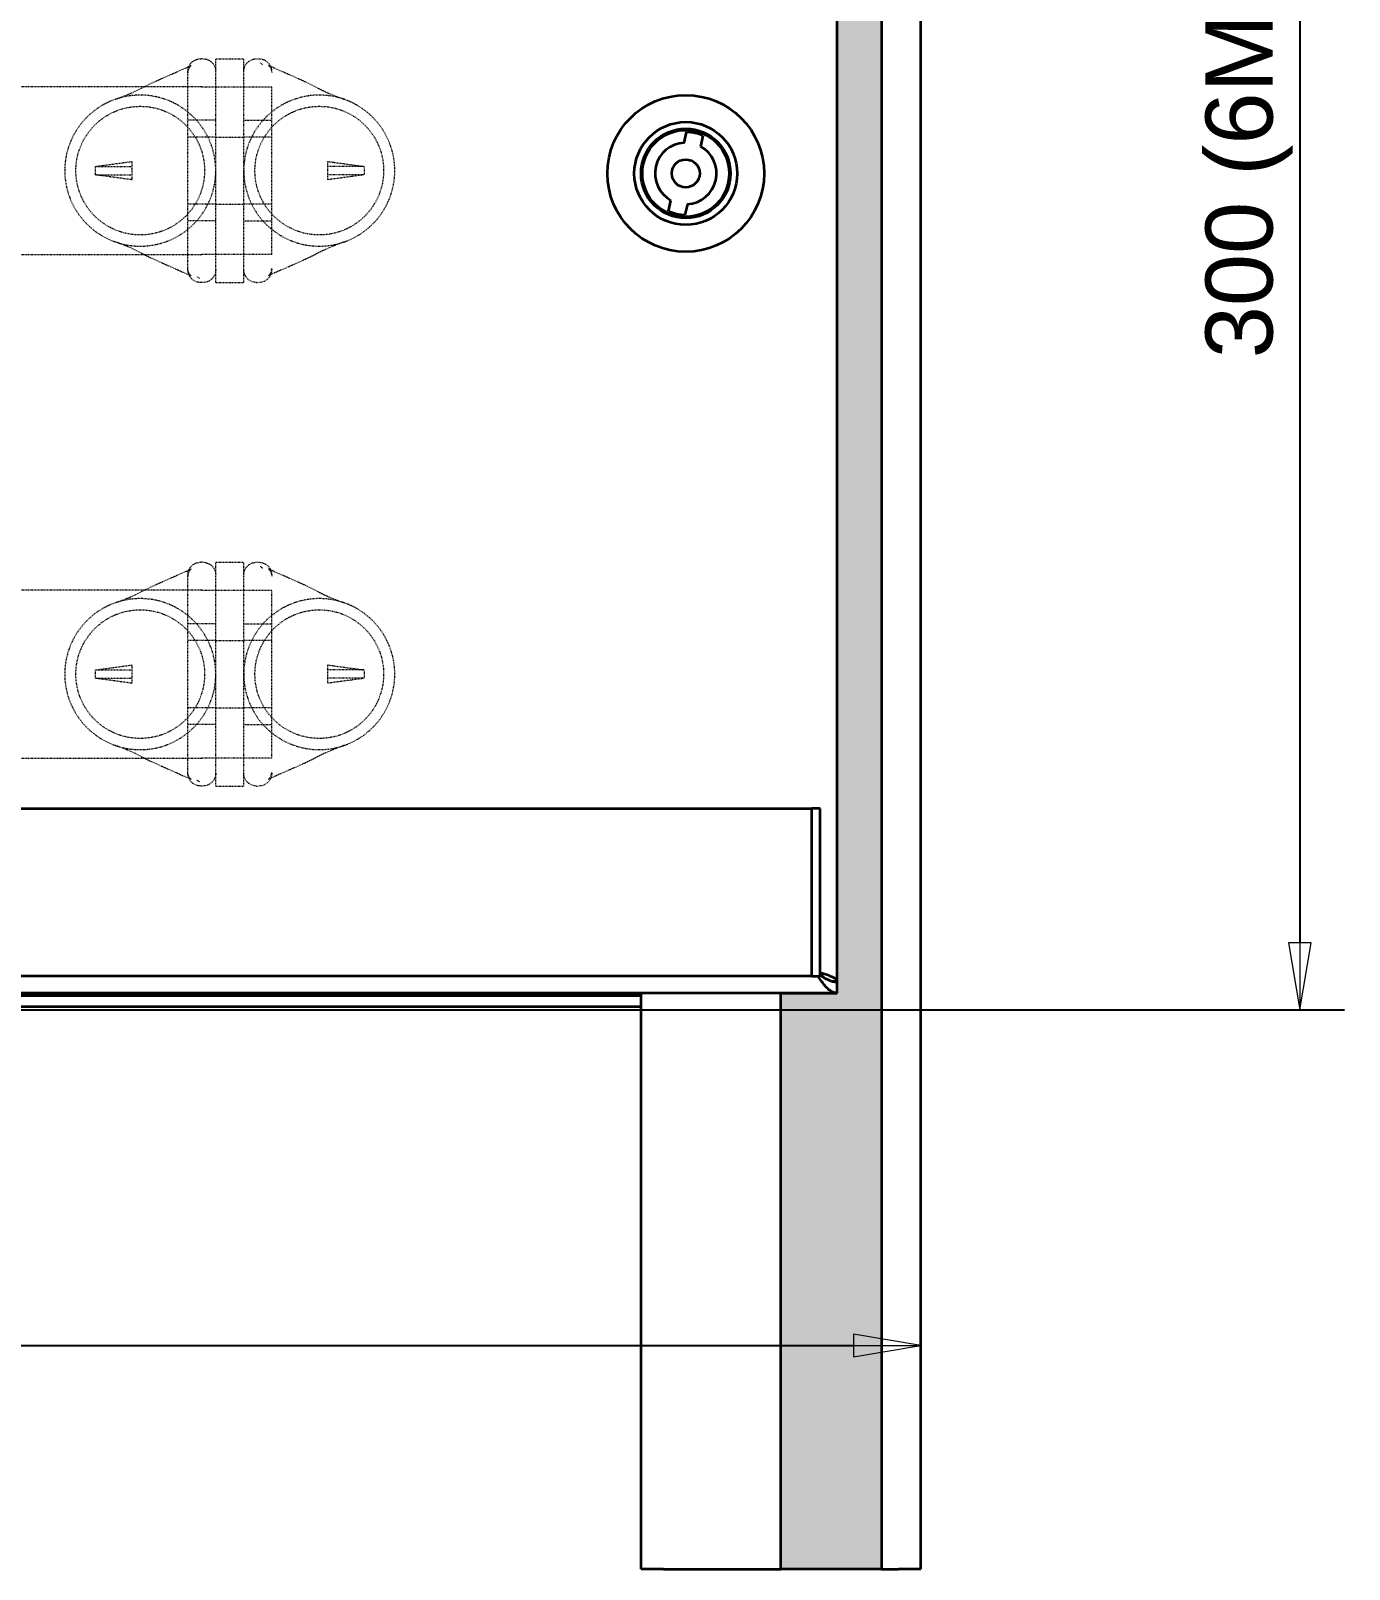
# Model space of a CAD drawing. Header units: millimetres. Extents: x -116965 to 323937, y 291661 to 566926.
# Drawn here: x -17849.8 to -17614.1, y 325812.9 to 326087.9 of the extents above; entities that cross this region are included whole.
import ezdxf

# ---------------------------------------------------------------- set-up
doc = ezdxf.new("R2010")
doc.units = ezdxf.units.MM
doc.header["$PDMODE"] = 35
doc.linetypes.add('DASHED', pattern=[0.75, 0.5, -0.25])
doc.layers.get('0').update_dxf_attribs({"lineweight": 18})
for name, color, linetype, lineweight in [('Dimensions(Schneider)', 7, 'Continuous', 18), ('Hatch', 7, 'Continuous', 9), ('Hidden Edges(Schneider)', 7, 'DASHED', 18), ('Sketch Geometry(Schneider)', 7, 'Continuous', 35), ('Visible Edges(Schneider)', 7, 'Continuous', 35)]:
    doc.layers.add(name, color=color, linetype=linetype, lineweight=lineweight)
doc.styles.add('schneder_1', font='micross.ttf')
doc.dimstyles.new('estilo_Schneider', dxfattribs={"dimscale": 4, "dimtxt": 3, "dimasz": 3, "dimexe": 2, "dimexo": 1, "dimgap": 0.3, "dimtad": 1, "dimtoh": 1, "dimrnd": 1e-08, "dimzin": 12, "dimtxsty": 'schneder_1', "dimblk": 'Filled-1', "dimcen": 0.09, "dimdle": 10, "dimclrd": 7, "dimclre": 7, "dimclrt": 7, "dimadec": 1, "dimazin": 3, "dimtfac": 0.5, "dimtdec": 3, "dimtmove": 0, "dimatfit": 3, "dimldrblk": 'Filled-1', "dimfxl": 1, "dimtolj": 1, "dimlwd": 25, "dimlwe": 25, "dimarcsym": 0})

# ---------------------------------------------------------------- blocks, each defined once
blk = doc.blocks.new('Filled-1')
at = {"color": 0}
for p, q in [((0, 0), (-1, 0.167)), ((-1, 0.167), (-1, -0.167)), ((-1, 0), (0, 0)), ((-1, -0.167), (0, 0))]:
    blk.add_line(p, q, dxfattribs=at)
at = {"color": 0, "flags": 128}
blk.add_lwpolyline([(-1, -0.167), (0, 0), (-1, 0.167), (-1, -0.167)], dxfattribs=at)
at = {"color": 0}
blk.add_solid([(-1, -0.167), (0, 0), (-1, 0.167), (-1, -0.167)], dxfattribs=at)
blk = doc.blocks.new('*D2005')
at = {"layer": 'Defpoints', "color": 0, "linetype": 'Continuous', "lineweight": -3, "transparency": 16777216}
for p in [(-17690.73, 325852.93), (-18390.73, 325812.93), (-17690.73, 325812.93)]:
    blk.add_point(p, dxfattribs=at)
at = {"layer": 'Dimensions(Schneider)', "color": 7, "linetype": 'Continuous', "lineweight": 25, "transparency": 16777216}
blk.add_line((-18378.73, 325852.93), (-17702.73, 325852.93), dxfattribs=at)
at = {"layer": 'Dimensions(Schneider)', "color": 7, "linetype": 'Continuous', "lineweight": 25, "transparency": 16777216, "xscale": 12, "yscale": 12, "zscale": 12, "rotation": 180}
blk.add_blockref('Filled-1', (-18390.73, 325852.93), dxfattribs=at)
at = {"layer": 'Dimensions(Schneider)', "color": 7, "linetype": 'Continuous', "lineweight": 25, "transparency": 16777216, "xscale": 12, "yscale": 12, "zscale": 12}
blk.add_blockref('Filled-1', (-17690.73, 325852.93), dxfattribs=at)
at = {"layer": 'Dimensions(Schneider)', "color": 7, "linetype": 'Continuous', "lineweight": 25, "transparency": 16777216, "insert": (-18040.73, 325860.34), "char_height": 12, "attachment_point": 5, "style": 'schneder_1'}
blk.add_mtext('\\A1;700', dxfattribs=at)
blk = doc.blocks.new('*D2008')
at = {"layer": 'Defpoints', "color": 0, "linetype": 'Continuous', "lineweight": -3, "transparency": 16777216}
for p in [(-18295.23, 326212.93), (-18295.23, 325912.93), (-17622.98, 325912.93)]:
    blk.add_point(p, dxfattribs=at)
at = {"layer": 'Dimensions(Schneider)', "color": 7, "linetype": 'Continuous', "lineweight": 25, "transparency": 16777216}
for p, q in [((-18291.23, 326212.93), (-17614.98, 326212.93)), ((-17622.98, 326200.93), (-17622.98, 325924.93)), ((-18291.23, 325912.93), (-17614.98, 325912.93))]:
    blk.add_line(p, q, dxfattribs=at)
at = {"layer": 'Dimensions(Schneider)', "color": 7, "linetype": 'Continuous', "lineweight": 25, "transparency": 16777216, "xscale": 12, "yscale": 12, "zscale": 12}
for p, rotation in [((-17622.98, 326212.93), 90), ((-17622.98, 325912.93), 270)]:
    blk.add_blockref('Filled-1', p, dxfattribs=dict(at, rotation=rotation))
at = {"layer": 'Dimensions(Schneider)', "color": 7, "linetype": 'Continuous', "lineweight": 25, "transparency": 16777216, "insert": (-17632.04, 326062.93), "char_height": 12, "attachment_point": 5, "rotation": 90, "style": 'schneder_1'}
blk.add_mtext('\\A1;300 (6M)', dxfattribs=at)

msp = doc.modelspace()

# ---------------------------------------------------------------- hatches: boundary and pattern name
at = {"layer": 'Hatch'}
msp.add_hatch(color=256, dxfattribs=at).paths.add_polyline_path([(-17697.76224, 325812.961741), (-17715.74696, 325812.961741), (-17715.74696, 325915.897646), (-17705.673429, 325915.897646), (-17705.673429, 326208.92015), (-17790.591212, 326208.92015), (-17790.591212, 326220.763079), (-17715.74696, 326220.763079), (-17715.74696, 326312.963363), (-17697.76224, 326312.963363)])

# ---------------------------------------------------------------- linework, layer by layer
for p, q in [((-17697.76224, 326312.963363), (-17697.76224, 325812.961741)), ((-17705.673429, 325915.897646), (-17705.673429, 326208.92015)), ((-17715.74696, 325915.897646), (-17705.673429, 325915.897646)), ((-17715.74696, 325812.961741), (-17715.74696, 325915.897646)), ((-17697.76224, 325812.961741), (-17715.74696, 325812.961741))]:
    msp.add_line(p, q)
at = {"layer": 'Hidden Edges(Schneider)', "ltscale": 0.001967}
for p, q in [((-17819.029567, 326082.934267), (-17819.429567, 326082.934267)), ((-17809.429567, 326082.934267), (-17809.029567, 326082.934267)), ((-17819.029567, 326042.934267), (-17819.429567, 326042.934267)), ((-17809.429567, 326042.934267), (-17809.029567, 326042.934267)), ((-17819.029567, 325992.934267), (-17819.429567, 325992.934267)), ((-17809.429567, 325992.934267), (-17809.029567, 325992.934267)), ((-17819.029567, 325952.934267), (-17819.429567, 325952.934267)), ((-17809.429567, 325952.934267), (-17809.029567, 325952.934267))]:
    msp.add_line(p, q, dxfattribs=at)
at = {"layer": 'Hidden Edges(Schneider)', "ltscale": 0.025733}
for p, q in [((-17816.729567, 326082.934267), (-17811.729567, 326082.934267)), ((-17816.729567, 326077.934267), (-17816.729567, 326082.934267)), ((-17811.729567, 326077.934267), (-17811.729567, 326082.934267)), ((-17816.729567, 326071.934267), (-17821.729567, 326071.934267)), ((-17811.729567, 326071.934267), (-17806.729567, 326071.934267)), ((-17816.729567, 326068.934267), (-17821.729567, 326068.934267)), ((-17816.729567, 326068.934267), (-17811.729567, 326068.934267)), ((-17806.729567, 326068.934267), (-17811.729567, 326068.934267)), ((-17816.729567, 326056.934267), (-17821.729567, 326056.934267)), ((-17816.729567, 326056.934267), (-17811.729567, 326056.934267)), ((-17806.729567, 326056.934267), (-17811.729567, 326056.934267)), ((-17816.729567, 326053.934267), (-17821.729567, 326053.934267)), ((-17811.729567, 326053.934267), (-17806.729567, 326053.934267)), ((-17816.729567, 326042.934267), (-17816.729567, 326047.934267)), ((-17811.729567, 326042.934267), (-17811.729567, 326047.934267)), ((-17816.729567, 326042.934267), (-17811.729567, 326042.934267)), ((-17816.729567, 325992.934267), (-17811.729567, 325992.934267)), ((-17816.729567, 325987.934267), (-17816.729567, 325992.934267)), ((-17811.729567, 325987.934267), (-17811.729567, 325992.934267)), ((-17816.729567, 325981.934267), (-17821.729567, 325981.934267)), ((-17811.729567, 325981.934267), (-17806.729567, 325981.934267)), ((-17816.729567, 325978.934267), (-17821.729567, 325978.934267)), ((-17816.729567, 325978.934267), (-17811.729567, 325978.934267)), ((-17806.729567, 325978.934267), (-17811.729567, 325978.934267)), ((-17816.729567, 325966.934267), (-17821.729567, 325966.934267)), ((-17816.729567, 325966.934267), (-17811.729567, 325966.934267)), ((-17806.729567, 325966.934267), (-17811.729567, 325966.934267)), ((-17816.729567, 325963.934267), (-17821.729567, 325963.934267)), ((-17811.729567, 325963.934267), (-17806.729567, 325963.934267)), ((-17816.729567, 325952.934267), (-17816.729567, 325957.934267)), ((-17811.729567, 325952.934267), (-17811.729567, 325957.934267)), ((-17816.729567, 325952.934267), (-17811.729567, 325952.934267))]:
    msp.add_line(p, q, dxfattribs=at)
at = {"layer": 'Hidden Edges(Schneider)', "ltscale": 0.015018}
for p, q in [((-17821.729567, 326077.934267), (-17821.729567, 326080.634267)), ((-17821.729567, 326045.234267), (-17821.729567, 326047.934267)), ((-17821.729567, 325987.934267), (-17821.729567, 325990.634267)), ((-17821.729567, 325955.234267), (-17821.729567, 325957.934267))]:
    msp.add_line(p, q, dxfattribs=at)
at = {"layer": 'Hidden Edges(Schneider)', "ltscale": 0.129593}
for p, q in [((-17819.229567, 326077.934267), (-17858.729567, 326077.934267)), ((-17858.729567, 326047.934267), (-17819.229567, 326047.934267)), ((-17819.229567, 325987.934267), (-17858.729567, 325987.934267)), ((-17858.729567, 325957.934267), (-17819.229567, 325957.934267))]:
    msp.add_line(p, q, dxfattribs=at)
at = {"layer": 'Hidden Edges(Schneider)', "ltscale": 0.131234}
for p, q in [((-17821.729567, 326047.934267), (-17821.729567, 326077.934267)), ((-17816.729567, 326047.934267), (-17816.729567, 326077.934267)), ((-17811.729567, 326047.934267), (-17811.729567, 326077.934267)), ((-17806.729567, 326047.934267), (-17806.729567, 326077.934267)), ((-17821.729567, 325957.934267), (-17821.729567, 325987.934267)), ((-17816.729567, 325957.934267), (-17816.729567, 325987.934267)), ((-17811.729567, 325957.934267), (-17811.729567, 325987.934267)), ((-17806.729567, 325957.934267), (-17806.729567, 325987.934267))]:
    msp.add_line(p, q, dxfattribs=at)
at = {"layer": 'Hidden Edges(Schneider)', "ltscale": 0.128838}
for p, q in [((-17819.229567, 326077.934267), (-17806.729567, 326077.934267)), ((-17806.729567, 326047.934267), (-17819.229567, 326047.934267)), ((-17819.229567, 325987.934267), (-17806.729567, 325987.934267)), ((-17806.729567, 325957.934267), (-17819.229567, 325957.934267))]:
    msp.add_line(p, q, dxfattribs=at)
at = {"layer": 'Hidden Edges(Schneider)', "ltscale": 0.033416}
for p, q in [((-17838.216441, 326063.684267), (-17831.729567, 326063.684267)), ((-17790.242692, 326063.684267), (-17796.729567, 326063.684267)), ((-17838.216441, 326062.184267), (-17831.729567, 326062.184267)), ((-17790.242692, 326062.184267), (-17796.729567, 326062.184267)), ((-17838.216441, 325973.684267), (-17831.729567, 325973.684267)), ((-17838.216441, 325972.184267), (-17831.729567, 325972.184267)), ((-17790.242692, 325973.684267), (-17796.729567, 325973.684267)), ((-17790.242692, 325972.184267), (-17796.729567, 325972.184267))]:
    msp.add_line(p, q, dxfattribs=at)
at = {"layer": 'Hidden Edges(Schneider)', "ltscale": 0.01678}
for p, q in [((-17831.729567, 326064.56761), (-17831.729567, 326061.300922)), ((-17796.729567, 326061.300923), (-17796.729567, 326064.567611)), ((-17831.729567, 325974.56761), (-17831.729567, 325971.300922)), ((-17796.729567, 325971.300923), (-17796.729567, 325974.567611))]:
    msp.add_line(p, q, dxfattribs=at)
at = {"layer": 'Hidden Edges(Schneider)', "ltscale": 0.117107, "flags": 128}
for points in [[(-17829.959881, 326077.697886), (-17828.897458, 326078.241512), (-17827.793173, 326078.768877), (-17825.558953, 326079.768337), (-17823.352202, 326080.731863), (-17821.200349, 326081.690153)], [(-17798.499252, 326048.170647), (-17799.561675, 326047.627021), (-17800.66596, 326047.099656), (-17802.90018, 326046.100196), (-17805.106932, 326045.13667), (-17807.258784, 326044.17838)], [(-17829.959881, 325987.697886), (-17828.897458, 325988.241512), (-17827.793173, 325988.768877), (-17825.558953, 325989.768337), (-17823.352202, 325990.731863), (-17821.200349, 325991.690153)], [(-17798.499252, 325958.170647), (-17799.561675, 325957.627021), (-17800.66596, 325957.099656), (-17802.90018, 325956.100196), (-17805.106932, 325955.13667), (-17807.258784, 325954.17838)]]:
    msp.add_lwpolyline(points, dxfattribs=at)
at = {"layer": 'Hidden Edges(Schneider)', "ltscale": 0.019636, "flags": 128}
for points in [[(-17821.729567, 326080.634266), (-17821.725128, 326080.774404), (-17821.711757, 326080.916418), (-17821.689368, 326081.059293), (-17821.657878, 326081.202008), (-17821.617203, 326081.343547), (-17821.567258, 326081.482891), (-17821.507996, 326081.61904), (-17821.439791, 326081.751162), (-17821.363305, 326081.878528), (-17821.279202, 326082.000412), (-17821.188147, 326082.11609), (-17821.090805, 326082.224833), (-17820.987602, 326082.32613), (-17820.875806, 326082.422279), (-17820.75513, 326082.513181), (-17820.626442, 326082.597662), (-17820.490611, 326082.674552), (-17820.348506, 326082.742681), (-17820.201014, 326082.800917), (-17820.049334, 326082.848731), (-17819.894905, 326082.886046), (-17819.73917, 326082.912787), (-17819.583576, 326082.928885), (-17819.429567, 326082.934267)], [(-17819.029567, 326082.934267), (-17818.875557, 326082.928885), (-17818.719963, 326082.912787), (-17818.564229, 326082.886046), (-17818.409799, 326082.848731), (-17818.258119, 326082.800917), (-17818.110627, 326082.742681), (-17817.968522, 326082.674552), (-17817.832691, 326082.597662), (-17817.704004, 326082.513181), (-17817.583327, 326082.422279), (-17817.471531, 326082.32613), (-17817.368329, 326082.224833), (-17817.270987, 326082.11609), (-17817.179932, 326082.000412), (-17817.095829, 326081.878528), (-17817.019342, 326081.751162), (-17816.951138, 326081.61904), (-17816.891875, 326081.482891), (-17816.84193, 326081.343547), (-17816.801255, 326081.202008), (-17816.769765, 326081.059293), (-17816.747377, 326080.916418), (-17816.734005, 326080.774404), (-17816.729567, 326080.634266)], [(-17811.729567, 326080.634266), (-17811.725128, 326080.774404), (-17811.711757, 326080.916419), (-17811.689368, 326081.059293), (-17811.657878, 326081.202008), (-17811.617203, 326081.343548), (-17811.567259, 326081.482892), (-17811.507996, 326081.61904), (-17811.439791, 326081.751161), (-17811.363305, 326081.878527), (-17811.279202, 326082.000412), (-17811.188147, 326082.116089), (-17811.090805, 326082.224832), (-17810.987602, 326082.32613), (-17810.875806, 326082.42228), (-17810.75513, 326082.513182), (-17810.626442, 326082.597663), (-17810.490611, 326082.674553), (-17810.348506, 326082.742681), (-17810.201014, 326082.800917), (-17810.049334, 326082.848733), (-17809.894905, 326082.886047), (-17809.73917, 326082.912788), (-17809.583576, 326082.928885), (-17809.429567, 326082.934267)], [(-17809.029567, 326082.934267), (-17808.875557, 326082.928885), (-17808.719963, 326082.912788), (-17808.564229, 326082.886047), (-17808.409799, 326082.848733), (-17808.258119, 326082.800917), (-17808.110627, 326082.742681), (-17807.968522, 326082.674553), (-17807.832691, 326082.597663), (-17807.704004, 326082.513182), (-17807.583327, 326082.42228), (-17807.471531, 326082.32613), (-17807.368329, 326082.224832), (-17807.270987, 326082.116089), (-17807.179932, 326082.000412), (-17807.095829, 326081.878527), (-17807.019342, 326081.751161), (-17806.951138, 326081.61904), (-17806.891875, 326081.482892), (-17806.84193, 326081.343548), (-17806.801255, 326081.202008), (-17806.769765, 326081.059293), (-17806.747377, 326080.916419), (-17806.734005, 326080.774404), (-17806.729567, 326080.634266)], [(-17819.429567, 326042.934267), (-17819.583576, 326042.939648), (-17819.73917, 326042.955745), (-17819.894905, 326042.982486), (-17820.049334, 326043.0198), (-17820.201014, 326043.067616), (-17820.348506, 326043.125852), (-17820.490611, 326043.19398), (-17820.626442, 326043.27087), (-17820.75513, 326043.355352), (-17820.875806, 326043.446253), (-17820.987602, 326043.542403), (-17821.090805, 326043.643701), (-17821.188147, 326043.752444), (-17821.279202, 326043.868121), (-17821.363305, 326043.990006), (-17821.439791, 326044.117372), (-17821.507996, 326044.249493), (-17821.567258, 326044.385641), (-17821.617203, 326044.524985), (-17821.657878, 326044.666525), (-17821.689368, 326044.80924), (-17821.711757, 326044.952114), (-17821.725128, 326045.094129), (-17821.729567, 326045.234267)], [(-17816.729567, 326045.234267), (-17816.734005, 326045.094129), (-17816.747377, 326044.952114), (-17816.769765, 326044.80924), (-17816.801255, 326044.666525), (-17816.84193, 326044.524985), (-17816.891875, 326044.385641), (-17816.951138, 326044.249493), (-17817.019342, 326044.117372), (-17817.095829, 326043.990006), (-17817.179932, 326043.868121), (-17817.270987, 326043.752444), (-17817.368329, 326043.643701), (-17817.471531, 326043.542403), (-17817.583327, 326043.446253), (-17817.704004, 326043.355352), (-17817.832691, 326043.27087), (-17817.968522, 326043.19398), (-17818.110627, 326043.125852), (-17818.258119, 326043.067616), (-17818.409799, 326043.0198), (-17818.564229, 326042.982486), (-17818.719963, 326042.955745), (-17818.875557, 326042.939648), (-17819.029567, 326042.934267)], [(-17809.429567, 326042.934267), (-17809.583576, 326042.939648), (-17809.73917, 326042.955746), (-17809.894905, 326042.982487), (-17810.049334, 326043.019802), (-17810.201014, 326043.067616), (-17810.348506, 326043.125853), (-17810.490611, 326043.193981), (-17810.626442, 326043.270871), (-17810.75513, 326043.355352), (-17810.875806, 326043.446254), (-17810.987602, 326043.542403), (-17811.090805, 326043.6437), (-17811.188147, 326043.752443), (-17811.279202, 326043.868121), (-17811.363305, 326043.990005), (-17811.439791, 326044.117371), (-17811.507996, 326044.249493), (-17811.567259, 326044.385642), (-17811.617203, 326044.524986), (-17811.657878, 326044.666525), (-17811.689368, 326044.80924), (-17811.711757, 326044.952115), (-17811.725128, 326045.094129), (-17811.729567, 326045.234267)], [(-17806.729567, 326045.234267), (-17806.734005, 326045.094129), (-17806.747377, 326044.952115), (-17806.769765, 326044.80924), (-17806.801255, 326044.666525), (-17806.84193, 326044.524986), (-17806.891875, 326044.385642), (-17806.951138, 326044.249493), (-17807.019342, 326044.117371), (-17807.095829, 326043.990005), (-17807.179932, 326043.868121), (-17807.270987, 326043.752443), (-17807.368329, 326043.6437), (-17807.471531, 326043.542403), (-17807.583327, 326043.446254), (-17807.704004, 326043.355352), (-17807.832691, 326043.270871), (-17807.968522, 326043.193981), (-17808.110627, 326043.125853), (-17808.258119, 326043.067616), (-17808.409799, 326043.019802), (-17808.564229, 326042.982487), (-17808.719963, 326042.955746), (-17808.875557, 326042.939648), (-17809.029567, 326042.934267)], [(-17821.729567, 325990.634266), (-17821.725128, 325990.774404), (-17821.711757, 325990.916418), (-17821.689368, 325991.059293), (-17821.657878, 325991.202008), (-17821.617203, 325991.343547), (-17821.567258, 325991.482891), (-17821.507996, 325991.61904), (-17821.439791, 325991.751162), (-17821.363305, 325991.878528), (-17821.279202, 325992.000412), (-17821.188147, 325992.11609), (-17821.090805, 325992.224833), (-17820.987602, 325992.32613), (-17820.875806, 325992.422279), (-17820.75513, 325992.513181), (-17820.626442, 325992.597662), (-17820.490611, 325992.674552), (-17820.348506, 325992.742681), (-17820.201014, 325992.800917), (-17820.049334, 325992.848731), (-17819.894905, 325992.886046), (-17819.73917, 325992.912787), (-17819.583576, 325992.928885), (-17819.429567, 325992.934267)], [(-17819.029567, 325992.934267), (-17818.875557, 325992.928885), (-17818.719963, 325992.912787), (-17818.564229, 325992.886046), (-17818.409799, 325992.848731), (-17818.258119, 325992.800917), (-17818.110627, 325992.742681), (-17817.968522, 325992.674552), (-17817.832691, 325992.597662), (-17817.704004, 325992.513181), (-17817.583327, 325992.422279), (-17817.471531, 325992.32613), (-17817.368329, 325992.224833), (-17817.270987, 325992.11609), (-17817.179932, 325992.000412), (-17817.095829, 325991.878528), (-17817.019342, 325991.751162), (-17816.951138, 325991.61904), (-17816.891875, 325991.482891), (-17816.84193, 325991.343547), (-17816.801255, 325991.202008), (-17816.769765, 325991.059293), (-17816.747377, 325990.916418), (-17816.734005, 325990.774404), (-17816.729567, 325990.634266)], [(-17811.729567, 325990.634266), (-17811.725128, 325990.774404), (-17811.711757, 325990.916419), (-17811.689368, 325991.059293), (-17811.657878, 325991.202008), (-17811.617203, 325991.343548), (-17811.567259, 325991.482892), (-17811.507996, 325991.61904), (-17811.439791, 325991.751161), (-17811.363305, 325991.878527), (-17811.279202, 325992.000412), (-17811.188147, 325992.116089), (-17811.090805, 325992.224832), (-17810.987602, 325992.32613), (-17810.875806, 325992.42228), (-17810.75513, 325992.513182), (-17810.626442, 325992.597663), (-17810.490611, 325992.674553), (-17810.348506, 325992.742681), (-17810.201014, 325992.800917), (-17810.049334, 325992.848733), (-17809.894905, 325992.886047), (-17809.73917, 325992.912788), (-17809.583576, 325992.928885), (-17809.429567, 325992.934267)], [(-17809.029567, 325992.934267), (-17808.875557, 325992.928885), (-17808.719963, 325992.912788), (-17808.564229, 325992.886047), (-17808.409799, 325992.848733), (-17808.258119, 325992.800917), (-17808.110627, 325992.742681), (-17807.968522, 325992.674553), (-17807.832691, 325992.597663), (-17807.704004, 325992.513182), (-17807.583327, 325992.42228), (-17807.471531, 325992.32613), (-17807.368329, 325992.224832), (-17807.270987, 325992.116089), (-17807.179932, 325992.000412), (-17807.095829, 325991.878527), (-17807.019342, 325991.751161), (-17806.951138, 325991.61904), (-17806.891875, 325991.482892), (-17806.84193, 325991.343548), (-17806.801255, 325991.202008), (-17806.769765, 325991.059293), (-17806.747377, 325990.916419), (-17806.734005, 325990.774404), (-17806.729567, 325990.634266)], [(-17819.429567, 325952.934267), (-17819.583576, 325952.939648), (-17819.73917, 325952.955745), (-17819.894905, 325952.982486), (-17820.049334, 325953.0198), (-17820.201014, 325953.067616), (-17820.348506, 325953.125852), (-17820.490611, 325953.19398), (-17820.626442, 325953.27087), (-17820.75513, 325953.355352), (-17820.875806, 325953.446253), (-17820.987602, 325953.542403), (-17821.090805, 325953.643701), (-17821.188147, 325953.752444), (-17821.279202, 325953.868121), (-17821.363305, 325953.990006), (-17821.439791, 325954.117372), (-17821.507996, 325954.249493), (-17821.567258, 325954.385641), (-17821.617203, 325954.524985), (-17821.657878, 325954.666525), (-17821.689368, 325954.80924), (-17821.711757, 325954.952114), (-17821.725128, 325955.094129), (-17821.729567, 325955.234267)], [(-17816.729567, 325955.234267), (-17816.734005, 325955.094129), (-17816.747377, 325954.952114), (-17816.769765, 325954.80924), (-17816.801255, 325954.666525), (-17816.84193, 325954.524985), (-17816.891875, 325954.385641), (-17816.951138, 325954.249493), (-17817.019342, 325954.117372), (-17817.095829, 325953.990006), (-17817.179932, 325953.868121), (-17817.270987, 325953.752444), (-17817.368329, 325953.643701), (-17817.471531, 325953.542403), (-17817.583327, 325953.446253), (-17817.704004, 325953.355352), (-17817.832691, 325953.27087), (-17817.968522, 325953.19398), (-17818.110627, 325953.125852), (-17818.258119, 325953.067616), (-17818.409799, 325953.0198), (-17818.564229, 325952.982486), (-17818.719963, 325952.955745), (-17818.875557, 325952.939648), (-17819.029567, 325952.934267)], [(-17809.429567, 325952.934267), (-17809.583576, 325952.939648), (-17809.73917, 325952.955746), (-17809.894905, 325952.982487), (-17810.049334, 325953.019802), (-17810.201014, 325953.067616), (-17810.348506, 325953.125853), (-17810.490611, 325953.193981), (-17810.626442, 325953.270871), (-17810.75513, 325953.355352), (-17810.875806, 325953.446254), (-17810.987602, 325953.542403), (-17811.090805, 325953.6437), (-17811.188147, 325953.752443), (-17811.279202, 325953.868121), (-17811.363305, 325953.990005), (-17811.439791, 325954.117371), (-17811.507996, 325954.249493), (-17811.567259, 325954.385642), (-17811.617203, 325954.524986), (-17811.657878, 325954.666525), (-17811.689368, 325954.80924), (-17811.711757, 325954.952115), (-17811.725128, 325955.094129), (-17811.729567, 325955.234267)], [(-17806.729567, 325955.234267), (-17806.734005, 325955.094129), (-17806.747377, 325954.952115), (-17806.769765, 325954.80924), (-17806.801255, 325954.666525), (-17806.84193, 325954.524986), (-17806.891875, 325954.385642), (-17806.951138, 325954.249493), (-17807.019342, 325954.117371), (-17807.095829, 325953.990005), (-17807.179932, 325953.868121), (-17807.270987, 325953.752443), (-17807.368329, 325953.6437), (-17807.471531, 325953.542403), (-17807.583327, 325953.446254), (-17807.704004, 325953.355352), (-17807.832691, 325953.270871), (-17807.968522, 325953.193981), (-17808.110627, 325953.125853), (-17808.258119, 325953.067616), (-17808.409799, 325953.019802), (-17808.564229, 325952.982487), (-17808.719963, 325952.955746), (-17808.875557, 325952.939648), (-17809.029567, 325952.934267)]]:
    msp.add_lwpolyline(points, dxfattribs=at)
at = {"layer": 'Hidden Edges(Schneider)', "ltscale": 0.018858, "flags": 128}
for points in [[(-17821.200349, 326081.690153), (-17821.155207, 326081.712333), (-17821.156944, 326081.710829), (-17821.20639, 326081.673626), (-17821.300972, 326081.584856), (-17821.362131, 326081.515149), (-17821.43002, 326081.425058), (-17821.501414, 326081.312195), (-17821.571287, 326081.176235), (-17821.634451, 326081.017155), (-17821.684784, 326080.83686), (-17821.717744, 326080.641865), (-17821.729567, 326080.43935)], [(-17807.258784, 326044.17838), (-17807.303926, 326044.1562), (-17807.302189, 326044.157704), (-17807.252743, 326044.194907), (-17807.158161, 326044.283678), (-17807.097002, 326044.353384), (-17807.029113, 326044.443475), (-17806.95772, 326044.556338), (-17806.887846, 326044.692298), (-17806.824682, 326044.851378), (-17806.774349, 326045.031673), (-17806.74139, 326045.226668), (-17806.729567, 326045.429183)], [(-17821.200349, 325991.690153), (-17821.155207, 325991.712333), (-17821.156944, 325991.710829), (-17821.20639, 325991.673626), (-17821.300972, 325991.584856), (-17821.362131, 325991.515149), (-17821.43002, 325991.425058), (-17821.501414, 325991.312195), (-17821.571287, 325991.176235), (-17821.634451, 325991.017155), (-17821.684784, 325990.83686), (-17821.717744, 325990.641865), (-17821.729567, 325990.43935)], [(-17807.258784, 325954.17838), (-17807.303926, 325954.1562), (-17807.302189, 325954.157704), (-17807.252743, 325954.194907), (-17807.158161, 325954.283678), (-17807.097002, 325954.353384), (-17807.029113, 325954.443475), (-17806.95772, 325954.556338), (-17806.887846, 325954.692298), (-17806.824682, 325954.851378), (-17806.774349, 325955.031673), (-17806.74139, 325955.226668), (-17806.729567, 325955.429183)]]:
    msp.add_lwpolyline(points, dxfattribs=at)
at = {"layer": 'Hidden Edges(Schneider)', "ltscale": 0.007246, "flags": 128}
for points in [[(-17808.797642, 326082.196168), (-17808.7794, 326082.181939), (-17808.760913, 326082.167728), (-17808.742178, 326082.153534), (-17808.723195, 326082.139359), (-17808.703963, 326082.125204), (-17808.68448, 326082.111071), (-17808.664746, 326082.09696), (-17808.64476, 326082.082873), (-17808.62452, 326082.068811), (-17808.604026, 326082.054774), (-17808.583277, 326082.040765), (-17808.562271, 326082.026785), (-17808.541008, 326082.012833), (-17808.519485, 326081.998909), (-17808.497701, 326081.985014), (-17808.475657, 326081.971149), (-17808.453349, 326081.957312), (-17808.430778, 326081.943505), (-17808.407941, 326081.929727), (-17808.384838, 326081.915979), (-17808.361467, 326081.90226), (-17808.337829, 326081.888571), (-17808.313921, 326081.874911), (-17808.289742, 326081.861278)], [(-17819.661491, 326043.672365), (-17819.679733, 326043.686594), (-17819.69822, 326043.700805), (-17819.716955, 326043.714999), (-17819.735938, 326043.729174), (-17819.755171, 326043.743329), (-17819.774653, 326043.757462), (-17819.794387, 326043.771573), (-17819.814374, 326043.78566), (-17819.834613, 326043.799722), (-17819.855107, 326043.813759), (-17819.875857, 326043.827768), (-17819.896862, 326043.841748), (-17819.918126, 326043.855701), (-17819.939648, 326043.869624), (-17819.961432, 326043.883519), (-17819.983477, 326043.897385), (-17820.005784, 326043.911221), (-17820.028356, 326043.925028), (-17820.051193, 326043.938806), (-17820.074296, 326043.952554), (-17820.097666, 326043.966273), (-17820.121305, 326043.979962), (-17820.145213, 326043.993623), (-17820.169391, 326044.007255)], [(-17808.797642, 325992.196168), (-17808.7794, 325992.181939), (-17808.760913, 325992.167728), (-17808.742178, 325992.153534), (-17808.723195, 325992.139359), (-17808.703963, 325992.125204), (-17808.68448, 325992.111071), (-17808.664746, 325992.09696), (-17808.64476, 325992.082873), (-17808.62452, 325992.068811), (-17808.604026, 325992.054774), (-17808.583277, 325992.040765), (-17808.562271, 325992.026785), (-17808.541008, 325992.012833), (-17808.519485, 325991.998909), (-17808.497701, 325991.985014), (-17808.475657, 325991.971149), (-17808.453349, 325991.957312), (-17808.430778, 325991.943505), (-17808.407941, 325991.929727), (-17808.384838, 325991.915979), (-17808.361467, 325991.90226), (-17808.337829, 325991.888571), (-17808.313921, 325991.874911), (-17808.289742, 325991.861278)], [(-17819.661491, 325953.672365), (-17819.679733, 325953.686594), (-17819.69822, 325953.700805), (-17819.716955, 325953.714999), (-17819.735938, 325953.729174), (-17819.755171, 325953.743329), (-17819.774653, 325953.757462), (-17819.794387, 325953.771573), (-17819.814374, 325953.78566), (-17819.834613, 325953.799722), (-17819.855107, 325953.813759), (-17819.875857, 325953.827768), (-17819.896862, 325953.841748), (-17819.918126, 325953.855701), (-17819.939648, 325953.869624), (-17819.961432, 325953.883519), (-17819.983477, 325953.897385), (-17820.005784, 325953.911221), (-17820.028356, 325953.925028), (-17820.051193, 325953.938806), (-17820.074296, 325953.952554), (-17820.097666, 325953.966273), (-17820.121305, 325953.979962), (-17820.145213, 325953.993623), (-17820.169391, 325954.007255)]]:
    msp.add_lwpolyline(points, dxfattribs=at)
at = {"layer": 'Hidden Edges(Schneider)', "ltscale": 0.018898, "flags": 128}
for points in [[(-17807.260016, 326081.699926), (-17807.308888, 326081.723896), (-17807.310246, 326081.72425), (-17807.262587, 326081.688714), (-17807.167884, 326081.600852), (-17807.10589, 326081.531043), (-17807.03668, 326081.440303), (-17806.9636, 326081.326128), (-17806.891909, 326081.188212), (-17806.827044, 326081.026585), (-17806.775415, 326080.843356), (-17806.74166, 326080.645435), (-17806.729567, 326080.440412)], [(-17821.199118, 326044.168607), (-17821.150245, 326044.144637), (-17821.148887, 326044.144283), (-17821.196546, 326044.17982), (-17821.29125, 326044.267681), (-17821.353243, 326044.33749), (-17821.422453, 326044.42823), (-17821.495533, 326044.542405), (-17821.567224, 326044.680322), (-17821.632089, 326044.841948), (-17821.683718, 326045.025178), (-17821.717473, 326045.223098), (-17821.729567, 326045.428121)], [(-17807.260016, 325991.699926), (-17807.308888, 325991.723896), (-17807.310246, 325991.72425), (-17807.262587, 325991.688714), (-17807.167884, 325991.600852), (-17807.10589, 325991.531043), (-17807.03668, 325991.440303), (-17806.9636, 325991.326128), (-17806.891909, 325991.188212), (-17806.827044, 325991.026585), (-17806.775415, 325990.843356), (-17806.74166, 325990.645435), (-17806.729567, 325990.440412)], [(-17821.199118, 325954.168607), (-17821.150245, 325954.144637), (-17821.148887, 325954.144283), (-17821.196546, 325954.17982), (-17821.29125, 325954.267681), (-17821.353243, 325954.33749), (-17821.422453, 325954.42823), (-17821.495533, 325954.542405), (-17821.567224, 325954.680322), (-17821.632089, 325954.841948), (-17821.683718, 325955.025178), (-17821.717473, 325955.223098), (-17821.729567, 325955.428121)]]:
    msp.add_lwpolyline(points, dxfattribs=at)
at = {"layer": 'Hidden Edges(Schneider)', "ltscale": 0.117358, "flags": 128}
for points in [[(-17798.482067, 326077.688775), (-17799.546985, 326078.232566), (-17800.653112, 326078.760177), (-17802.88954, 326079.763159), (-17805.099604, 326080.734343), (-17807.260016, 326081.699926)], [(-17829.977066, 326048.179758), (-17828.912148, 326047.635967), (-17827.806022, 326047.108356), (-17825.569593, 326046.105374), (-17823.359529, 326045.13419), (-17821.199118, 326044.168607)], [(-17798.482067, 325987.688775), (-17799.546985, 325988.232566), (-17800.653112, 325988.760177), (-17802.88954, 325989.763159), (-17805.099604, 325990.734343), (-17807.260016, 325991.699926)], [(-17829.977066, 325958.179758), (-17828.912148, 325957.635967), (-17827.806022, 325957.108356), (-17825.569593, 325956.105374), (-17823.359529, 325955.13419), (-17821.199118, 325954.168607)]]:
    msp.add_lwpolyline(points, dxfattribs=at)
at = {"layer": 'Hidden Edges(Schneider)', "ltscale": 0.04196, "flags": 128}
for points in [[(-17834.678087, 326075.680272), (-17833.444441, 326076.131431), (-17832.24323, 326076.615912), (-17831.079895, 326077.136976), (-17829.959881, 326077.697886)], [(-17793.781046, 326050.188261), (-17795.014692, 326049.737102), (-17796.215903, 326049.252621), (-17797.379238, 326048.731557), (-17798.499252, 326048.170647)], [(-17834.678087, 325985.680272), (-17833.444441, 325986.131431), (-17832.24323, 325986.615912), (-17831.079895, 325987.136976), (-17829.959881, 325987.697886)], [(-17793.781046, 325960.188261), (-17795.014692, 325959.737102), (-17796.215903, 325959.252621), (-17797.379238, 325958.731557), (-17798.499252, 325958.170647)]]:
    msp.add_lwpolyline(points, dxfattribs=at)
at = {"layer": 'Hidden Edges(Schneider)', "ltscale": 0.041795, "flags": 128}
for points in [[(-17798.482067, 326077.688775), (-17797.365807, 326077.130633), (-17796.206635, 326076.611983), (-17795.009923, 326076.129604), (-17793.781046, 326075.680273)], [(-17829.977066, 326048.179758), (-17831.093326, 326048.7379), (-17832.252498, 326049.25655), (-17833.449211, 326049.738929), (-17834.678087, 326050.18826)], [(-17798.482067, 325987.688775), (-17797.365807, 325987.130633), (-17796.206635, 325986.611983), (-17795.009923, 325986.129604), (-17793.781046, 325985.680273)], [(-17829.977066, 325958.179758), (-17831.093326, 325958.7379), (-17832.252498, 325959.25655), (-17833.449211, 325959.738929), (-17834.678087, 325960.18826)]]:
    msp.add_lwpolyline(points, dxfattribs=at)
at = {"layer": 'Hidden Edges(Schneider)', "ltscale": 0.007652, "flags": 128}
for points in [[(-17838.21644, 326062.184266), (-17838.218538, 326062.246728), (-17838.22045, 326062.309201), (-17838.222184, 326062.371682), (-17838.223734, 326062.43417), (-17838.2251, 326062.496667), (-17838.226285, 326062.55917), (-17838.227288, 326062.621677), (-17838.228108, 326062.68419), (-17838.228747, 326062.746706), (-17838.229203, 326062.809224), (-17838.229475, 326062.871745), (-17838.229568, 326062.934267), (-17838.229475, 326062.996787), (-17838.229203, 326063.059308), (-17838.228747, 326063.121828), (-17838.228108, 326063.184344), (-17838.227288, 326063.246855), (-17838.226285, 326063.309363), (-17838.2251, 326063.371867), (-17838.223734, 326063.434361), (-17838.222184, 326063.496851), (-17838.22045, 326063.559333), (-17838.218538, 326063.621804), (-17838.21644, 326063.684267)], [(-17790.242693, 326063.684267), (-17790.240595, 326063.621805), (-17790.238683, 326063.559332), (-17790.23695, 326063.496851), (-17790.2354, 326063.434363), (-17790.234034, 326063.371866), (-17790.232849, 326063.309363), (-17790.231845, 326063.246856), (-17790.231025, 326063.184343), (-17790.230386, 326063.121827), (-17790.22993, 326063.059309), (-17790.229659, 326062.996788), (-17790.229566, 326062.934267), (-17790.229659, 326062.871746), (-17790.22993, 326062.809226), (-17790.230386, 326062.746705), (-17790.231025, 326062.684189), (-17790.231845, 326062.621678), (-17790.232849, 326062.55917), (-17790.234034, 326062.496666), (-17790.2354, 326062.434172), (-17790.23695, 326062.371682), (-17790.238683, 326062.3092), (-17790.240595, 326062.246729), (-17790.242693, 326062.184266)], [(-17838.21644, 325972.184266), (-17838.218538, 325972.246728), (-17838.22045, 325972.309201), (-17838.222184, 325972.371682), (-17838.223734, 325972.43417), (-17838.2251, 325972.496667), (-17838.226285, 325972.55917), (-17838.227288, 325972.621677), (-17838.228108, 325972.68419), (-17838.228747, 325972.746706), (-17838.229203, 325972.809224), (-17838.229475, 325972.871745), (-17838.229568, 325972.934267), (-17838.229475, 325972.996787), (-17838.229203, 325973.059308), (-17838.228747, 325973.121828), (-17838.228108, 325973.184344), (-17838.227288, 325973.246855), (-17838.226285, 325973.309363), (-17838.2251, 325973.371867), (-17838.223734, 325973.434361), (-17838.222184, 325973.496851), (-17838.22045, 325973.559333), (-17838.218538, 325973.621804), (-17838.21644, 325973.684267)], [(-17790.242693, 325973.684267), (-17790.240595, 325973.621805), (-17790.238683, 325973.559332), (-17790.23695, 325973.496851), (-17790.2354, 325973.434363), (-17790.234034, 325973.371866), (-17790.232849, 325973.309363), (-17790.231845, 325973.246856), (-17790.231025, 325973.184343), (-17790.230386, 325973.121827), (-17790.22993, 325973.059309), (-17790.229659, 325972.996788), (-17790.229566, 325972.934267), (-17790.229659, 325972.871746), (-17790.22993, 325972.809226), (-17790.230386, 325972.746705), (-17790.231025, 325972.684189), (-17790.231845, 325972.621678), (-17790.232849, 325972.55917), (-17790.234034, 325972.496666), (-17790.2354, 325972.434172), (-17790.23695, 325972.371682), (-17790.238683, 325972.3092), (-17790.240595, 325972.246729), (-17790.242693, 325972.184266)]]:
    msp.add_lwpolyline(points, dxfattribs=at)
at = {"layer": 'Hidden Edges(Schneider)', "ltscale": 0.045396, "flags": 128}
for points in [[(-17838.21644, 326063.684267), (-17837.993817, 326063.714522), (-17837.763297, 326063.745851), (-17837.525394, 326063.778187), (-17837.280616, 326063.811459), (-17837.029478, 326063.8456), (-17836.772492, 326063.88054), (-17836.510168, 326063.91621), (-17836.243016, 326063.95254), (-17835.971551, 326063.989464), (-17835.696281, 326064.026913), (-17835.417718, 326064.064814), (-17835.136376, 326064.103104), (-17834.852764, 326064.141709), (-17834.567396, 326064.180564), (-17834.28078, 326064.219595), (-17833.993431, 326064.258741), (-17833.705858, 326064.297925), (-17833.418574, 326064.337086), (-17833.132089, 326064.376148), (-17832.846917, 326064.415046), (-17832.563566, 326064.453711), (-17832.28255, 326064.492072), (-17832.00438, 326064.530062), (-17831.729567, 326064.56761)], [(-17796.729567, 326064.567611), (-17796.454753, 326064.530062), (-17796.176583, 326064.492071), (-17795.895568, 326064.453709), (-17795.612217, 326064.415045), (-17795.327044, 326064.376148), (-17795.040559, 326064.337085), (-17794.753276, 326064.297927), (-17794.465702, 326064.25874), (-17794.178353, 326064.219597), (-17793.891737, 326064.180563), (-17793.606369, 326064.141709), (-17793.322757, 326064.103103), (-17793.041415, 326064.064815), (-17792.762853, 326064.026913), (-17792.487583, 326063.989464), (-17792.216117, 326063.95254), (-17791.948965, 326063.916209), (-17791.686642, 326063.880539), (-17791.429655, 326063.8456), (-17791.178517, 326063.81146), (-17790.93374, 326063.778187), (-17790.695836, 326063.745852), (-17790.465316, 326063.714521), (-17790.242693, 326063.684267)], [(-17831.729567, 326061.300922), (-17832.00438, 326061.338471), (-17832.28255, 326061.376462), (-17832.563566, 326061.414824), (-17832.846917, 326061.453488), (-17833.132089, 326061.492385), (-17833.418574, 326061.531449), (-17833.705858, 326061.570606), (-17833.993431, 326061.609793), (-17834.28078, 326061.648936), (-17834.567396, 326061.68797), (-17834.852764, 326061.726824), (-17835.136376, 326061.76543), (-17835.417718, 326061.803718), (-17835.696281, 326061.84162), (-17835.971551, 326061.879069), (-17836.243016, 326061.915993), (-17836.510168, 326061.952324), (-17836.772492, 326061.987994), (-17837.029478, 326062.022933), (-17837.280616, 326062.057073), (-17837.525394, 326062.090346), (-17837.763297, 326062.122681), (-17837.993817, 326062.154012), (-17838.21644, 326062.184266)], [(-17790.242693, 326062.184266), (-17790.465316, 326062.154011), (-17790.695836, 326062.122683), (-17790.93374, 326062.090346), (-17791.178517, 326062.057075), (-17791.429655, 326062.022933), (-17791.686642, 326061.987993), (-17791.948965, 326061.952323), (-17792.216117, 326061.915993), (-17792.487583, 326061.879069), (-17792.762853, 326061.84162), (-17793.041415, 326061.803719), (-17793.322757, 326061.765429), (-17793.606369, 326061.726824), (-17793.891737, 326061.687969), (-17794.178353, 326061.648938), (-17794.465702, 326061.609792), (-17794.753276, 326061.570608), (-17795.040559, 326061.531447), (-17795.327044, 326061.492385), (-17795.612217, 326061.453487), (-17795.895568, 326061.414823), (-17796.176583, 326061.376461), (-17796.454753, 326061.338471), (-17796.729567, 326061.300923)], [(-17838.21644, 325973.684267), (-17837.993817, 325973.714522), (-17837.763297, 325973.745851), (-17837.525394, 325973.778187), (-17837.280616, 325973.811459), (-17837.029478, 325973.8456), (-17836.772492, 325973.88054), (-17836.510168, 325973.91621), (-17836.243016, 325973.95254), (-17835.971551, 325973.989464), (-17835.696281, 325974.026913), (-17835.417718, 325974.064814), (-17835.136376, 325974.103104), (-17834.852764, 325974.141709), (-17834.567396, 325974.180564), (-17834.28078, 325974.219595), (-17833.993431, 325974.258741), (-17833.705858, 325974.297925), (-17833.418574, 325974.337086), (-17833.132089, 325974.376148), (-17832.846917, 325974.415046), (-17832.563566, 325974.453711), (-17832.28255, 325974.492072), (-17832.00438, 325974.530062), (-17831.729567, 325974.56761)], [(-17796.729567, 325974.567611), (-17796.454753, 325974.530062), (-17796.176583, 325974.492071), (-17795.895568, 325974.453709), (-17795.612217, 325974.415045), (-17795.327044, 325974.376148), (-17795.040559, 325974.337085), (-17794.753276, 325974.297927), (-17794.465702, 325974.25874), (-17794.178353, 325974.219597), (-17793.891737, 325974.180563), (-17793.606369, 325974.141709), (-17793.322757, 325974.103103), (-17793.041415, 325974.064815), (-17792.762853, 325974.026913), (-17792.487583, 325973.989464), (-17792.216117, 325973.95254), (-17791.948965, 325973.916209), (-17791.686642, 325973.880539), (-17791.429655, 325973.8456), (-17791.178517, 325973.81146), (-17790.93374, 325973.778187), (-17790.695836, 325973.745852), (-17790.465316, 325973.714521), (-17790.242693, 325973.684267)], [(-17831.729567, 325971.300922), (-17832.00438, 325971.338471), (-17832.28255, 325971.376462), (-17832.563566, 325971.414824), (-17832.846917, 325971.453488), (-17833.132089, 325971.492385), (-17833.418574, 325971.531449), (-17833.705858, 325971.570606), (-17833.993431, 325971.609793), (-17834.28078, 325971.648936), (-17834.567396, 325971.68797), (-17834.852764, 325971.726824), (-17835.136376, 325971.76543), (-17835.417718, 325971.803718), (-17835.696281, 325971.84162), (-17835.971551, 325971.879069), (-17836.243016, 325971.915993), (-17836.510168, 325971.952324), (-17836.772492, 325971.987994), (-17837.029478, 325972.022933), (-17837.280616, 325972.057073), (-17837.525394, 325972.090346), (-17837.763297, 325972.122681), (-17837.993817, 325972.154012), (-17838.21644, 325972.184266)], [(-17790.242693, 325972.184266), (-17790.465316, 325972.154011), (-17790.695836, 325972.122683), (-17790.93374, 325972.090346), (-17791.178517, 325972.057075), (-17791.429655, 325972.022933), (-17791.686642, 325971.987993), (-17791.948965, 325971.952323), (-17792.216117, 325971.915993), (-17792.487583, 325971.879069), (-17792.762853, 325971.84162), (-17793.041415, 325971.803719), (-17793.322757, 325971.765429), (-17793.606369, 325971.726824), (-17793.891737, 325971.687969), (-17794.178353, 325971.648938), (-17794.465702, 325971.609792), (-17794.753276, 325971.570608), (-17795.040559, 325971.531447), (-17795.327044, 325971.492385), (-17795.612217, 325971.453487), (-17795.895568, 325971.414823), (-17796.176583, 325971.376461), (-17796.454753, 325971.338471), (-17796.729567, 325971.300923)]]:
    msp.add_lwpolyline(points, dxfattribs=at)
at = {"layer": 'Hidden Edges(Schneider)', "ltscale": 0.135464}
for centre in [(-17830.229567, 326062.934267), (-17798.229567, 326062.934267), (-17830.229567, 325972.934267), (-17798.229567, 325972.934267)]:
    msp.add_circle(centre, 11.5, dxfattribs=at)
at = {"layer": 'Hidden Edges(Schneider)', "ltscale": 0.014648}
for centre, start, end in [((-17830.229567, 326062.934267), 97.12501635, 109.23964308), ((-17798.229567, 326062.934267), 70.76035692, 82.87498365), ((-17830.229567, 326062.934267), 250.76035692, 262.87498365), ((-17798.229567, 326062.934267), 277.12501635, 289.23964308), ((-17830.229567, 325972.934267), 97.12501635, 109.23964308), ((-17798.229567, 325972.934267), 70.76035692, 82.87498365), ((-17830.229567, 325972.934267), 250.76035692, 262.87498365), ((-17798.229567, 325972.934267), 277.12501635, 289.23964308)]:
    msp.add_arc(centre, 13.5, start, end, dxfattribs=at)
at = {"layer": 'Hidden Edges(Schneider)', "ltscale": 0.008574}
for centre, start, end in [((-17830.229567, 326062.934267), 90, 97.12501635), ((-17798.229567, 326062.934267), 270, 277.12501635), ((-17830.229567, 325972.934267), 90, 97.12501635), ((-17798.229567, 325972.934267), 270, 277.12501635)]:
    msp.add_arc(centre, 13.5, start, end, dxfattribs=at)
at = {"layer": 'Hidden Edges(Schneider)', "ltscale": 0.014714}
for centre, start, end in [((-17830.229567, 326062.934267), 77.83091163, 90), ((-17798.229567, 326062.934267), 257.83091163, 270), ((-17830.229567, 325972.934267), 77.83091163, 90), ((-17798.229567, 325972.934267), 257.83091163, 270)]:
    msp.add_arc(centre, 13.5, start, end, dxfattribs=at)
at = {"layer": 'Hidden Edges(Schneider)', "ltscale": 0.120331}
for centre, start, end in [((-17830.229567, 326062.934267), 0, 77.83091163), ((-17798.229567, 326062.934267), 180, 257.83091163), ((-17830.229567, 325972.934267), 0, 77.83091163), ((-17798.229567, 325972.934267), 180, 257.83091163)]:
    msp.add_arc(centre, 13.5, start, end, dxfattribs=at)
at = {"layer": 'Hidden Edges(Schneider)', "ltscale": 0.120977}
for centre, start, end in [((-17798.229567, 326062.934267), 97.12501635, 175.37354612), ((-17830.229567, 326062.934267), 277.12501635, 355.37354612), ((-17798.229567, 325972.934267), 97.12501635, 175.37354612), ((-17830.229567, 325972.934267), 277.12501635, 355.37354612)]:
    msp.add_arc(centre, 13.5, start, end, dxfattribs=at)
at = {"layer": 'Hidden Edges(Schneider)', "ltscale": 0.017248}
for centre, start, end in [((-17798.229567, 326062.934267), 82.87498365, 97.12501635), ((-17830.229567, 326062.934267), 262.87498365, 277.12501635), ((-17798.229567, 325972.934267), 82.87498365, 97.12501635), ((-17830.229567, 325972.934267), 262.87498365, 277.12501635)]:
    msp.add_arc(centre, 13.5, start, end, dxfattribs=at)
at = {"layer": 'Hidden Edges(Schneider)', "ltscale": 0.145866}
for centre, start, end in [((-17830.229567, 326062.934267), 109.23964308, 250.76035692), ((-17798.229567, 326062.934267), 289.23964308, 70.76035692), ((-17830.229567, 325972.934267), 109.23964308, 250.76035692), ((-17798.229567, 325972.934267), 289.23964308, 70.76035692)]:
    msp.add_arc(centre, 13.5, start, end, dxfattribs=at)
at = {"layer": 'Hidden Edges(Schneider)', "ltscale": 0.005532}
for centre, start, end in [((-17830.229567, 326062.934267), 355.37354612, 0), ((-17798.229567, 326062.934267), 175.37354612, 180), ((-17830.229567, 325972.934267), 355.37354612, 0), ((-17798.229567, 325972.934267), 175.37354612, 180)]:
    msp.add_arc(centre, 13.5, start, end, dxfattribs=at)
at = {"layer": 'Sketch Geometry(Schneider)'}
for p, q in [((-17697.76224, 326312.963363), (-17697.76224, 325812.961741)), ((-17705.673429, 325915.897646), (-17705.673429, 326208.92015)), ((-17715.74696, 325812.961741), (-17715.74696, 325915.897646)), ((-17715.74696, 325915.897646), (-17705.673429, 325915.897646)), ((-17697.76224, 325812.961741), (-17715.74696, 325812.961741))]:
    msp.add_line(p, q, dxfattribs=at)
at = {"layer": 'Visible Edges(Schneider)'}
for p, q in [((-17697.729567, 326312.934267), (-17697.729567, 325812.934267)), ((-17690.729567, 325812.934267), (-17690.729567, 326312.934267)), ((-17705.729567, 326206.834267), (-17705.729567, 325918.034267)), ((-17733.014984, 326067.926856), (-17732.580155, 326069.832758)), ((-17729.655311, 326069.165459), (-17730.09014, 326067.259557)), ((-17735.803822, 326055.703074), (-17735.368993, 326057.608976)), ((-17732.444149, 326056.941677), (-17732.878978, 326055.035775)), ((-17892.233852, 325948.934267), (-17710.225281, 325948.934267)), ((-17708.729567, 325948.934267), (-17710.225281, 325948.934267)), ((-17710.225281, 325918.934267), (-17710.225281, 325948.934267)), ((-17708.729567, 325918.934267), (-17708.729567, 325948.934267)), ((-17710.225281, 325918.934267), (-17892.233852, 325918.934267)), ((-17710.225281, 325918.934267), (-17708.729567, 325918.934267)), ((-17706.538228, 325918.034267), (-17705.729567, 325918.034267)), ((-17705.729566, 325917.934267), (-17705.729566, 325915.934267)), ((-17705.729567, 325915.934267), (-18375.729567, 325915.934267)), ((-17740.729567, 325915.434267), (-18294.071254, 325915.434267)), ((-17741.729567, 325915.534267), (-17741.729567, 325915.934267)), ((-17741.729567, 325915.534267), (-17740.729567, 325915.534267)), ((-17740.729567, 325812.934267), (-17740.729567, 325915.934267)), ((-17715.729567, 325812.934267), (-17715.729567, 325915.934267)), ((-17740.729567, 325913.434267), (-18295.229567, 325913.434267)), ((-17736.729567, 325812.934267), (-17740.729567, 325812.934267)), ((-17736.729567, 325812.934267), (-17715.729567, 325812.934267)), ((-17697.729567, 325812.934267), (-17715.729567, 325812.934267)), ((-17697.729567, 325812.934267), (-17694.729567, 325812.934267)), ((-17690.729567, 325812.934267), (-17694.729567, 325812.934267))]:
    msp.add_line(p, q, dxfattribs=at)
at = {"layer": 'Visible Edges(Schneider)', "flags": 128}
for points in [[(-17708.729568, 325919.628629), (-17708.518548, 325919.562222), (-17708.311458, 325919.495905), (-17708.108754, 325919.429628), (-17707.910876, 325919.363342), (-17707.718301, 325919.296997), (-17707.531476, 325919.230543), (-17707.350974, 325919.163973), (-17707.177959, 325919.097513), (-17707.012906, 325919.031165), (-17706.85617, 325918.964878), (-17706.708083, 325918.898601), (-17706.56899, 325918.832287), (-17706.439223, 325918.765884), (-17706.319137, 325918.699343), (-17706.20935, 325918.63279), (-17706.11032, 325918.56631), (-17706.022248, 325918.499853), (-17705.945334, 325918.433367), (-17705.879779, 325918.366805), (-17705.825887, 325918.300249), (-17705.783849, 325918.233768), (-17705.753741, 325918.16731), (-17705.735621, 325918.100827), (-17705.729566, 325918.034267)], [(-17705.729566, 325915.934267), (-17705.869689, 325915.94032), (-17706.009688, 325915.958443), (-17706.149678, 325915.988577), (-17706.289754, 325916.030665), (-17706.429906, 325916.084589), (-17706.569924, 325916.150105), (-17706.709905, 325916.22704), (-17706.849961, 325916.315224), (-17706.990085, 325916.414398), (-17707.129874, 325916.523958), (-17707.269397, 325916.643552), (-17707.408757, 325916.772865), (-17707.548041, 325916.911579), (-17707.687373, 325917.059378), (-17707.826858, 325917.215945), (-17707.96658, 325917.380964), (-17708.106656, 325917.554102), (-17708.246684, 325917.734388), (-17708.386521, 325917.921073), (-17708.526292, 325918.113716), (-17708.666072, 325918.311878), (-17708.805995, 325918.515117), (-17708.946118, 325918.722953), (-17709.086118, 325918.934267)], [(-17708.012652, 325918.685673), (-17708.034768, 325918.711305), (-17708.057637, 325918.73692), (-17708.081241, 325918.762522), (-17708.105569, 325918.788112), (-17708.130622, 325918.813695), (-17708.156381, 325918.839272), (-17708.182845, 325918.864847), (-17708.209996, 325918.890422), (-17708.237834, 325918.916001), (-17708.266349, 325918.941586), (-17708.295522, 325918.96718), (-17708.325353, 325918.992786), (-17708.355832, 325919.018407), (-17708.386951, 325919.044046), (-17708.418689, 325919.069705), (-17708.451057, 325919.095388), (-17708.484035, 325919.121097), (-17708.517604, 325919.14683), (-17708.551698, 325919.17255), (-17708.586307, 325919.198252), (-17708.621411, 325919.223938), (-17708.657002, 325919.249612), (-17708.693051, 325919.275276), (-17708.729568, 325919.300934)], [(-17708.729558, 325919.168906), (-17708.604722, 325919.079289), (-17708.480172, 325918.991919), (-17708.355842, 325918.906941), (-17708.231635, 325918.824497), (-17708.107505, 325918.74473), (-17707.983356, 325918.667782), (-17707.85913, 325918.593798), (-17707.734742, 325918.52292), (-17707.610126, 325918.45529), (-17707.485204, 325918.391053), (-17707.359901, 325918.33035), (-17707.234311, 325918.273402), (-17707.108884, 325918.220555), (-17706.983562, 325918.171906), (-17706.858277, 325918.127537), (-17706.732955, 325918.087529), (-17706.607518, 325918.051962), (-17706.481919, 325918.020924), (-17706.356435, 325917.994562), (-17706.231093, 325917.97293), (-17706.105809, 325917.956056), (-17705.980506, 325917.943969), (-17705.855117, 325917.936697), (-17705.729566, 325917.934267)], [(-17741.963522, 325915.93427), (-17741.94512, 325915.917581), (-17741.927387, 325915.900873), (-17741.910351, 325915.884202), (-17741.894021, 325915.867532), (-17741.878406, 325915.850881), (-17741.863515, 325915.83423), (-17741.849357, 325915.817598), (-17741.835941, 325915.800947), (-17741.823276, 325915.784296), (-17741.811371, 325915.767625), (-17741.800235, 325915.750955), (-17741.789876, 325915.734266), (-17741.780308, 325915.717576), (-17741.771553, 325915.700887), (-17741.763617, 325915.684217), (-17741.756504, 325915.667547), (-17741.750216, 325915.650896), (-17741.744756, 325915.634263), (-17741.740128, 325915.617612), (-17741.736334, 325915.600961), (-17741.733378, 325915.58431), (-17741.731263, 325915.56764), (-17741.729991, 325915.55097), (-17741.729567, 325915.534261)]]:
    msp.add_lwpolyline(points, dxfattribs=at)
at = {"layer": 'Visible Edges(Schneider)'}
for radius in [14, 9.2, 8, 7.75, 2.5]:
    msp.add_circle((-17732.729567, 326062.434267), radius, dxfattribs=at)
for radius, start, end in [(5.5, 92.97464661, 241.32140635), (7.4, 65.45297608, 88.84307688), (5.5, 272.97464661, 61.32140635), (7.4, 245.45297608, 268.84307688)]:
    msp.add_arc((-17732.729567, 326062.434267), radius, start, end, dxfattribs=at)

# ---------------------------------------------------------------- dimensions: what is measured, and where the dimension line sits
at = {"layer": 'Dimensions(Schneider)', "color": 7, "linetype": 'Continuous', "lineweight": 25}
dim = msp.add_linear_dim(base=(-17622.982024, 325912.934267), p1=(-18295.229567, 326212.934267), p2=(-18295.229567, 325912.934267), angle=90, text='<> (6M)', dimstyle='estilo_Schneider', override={"dimtoh": 0, "dimdec": 2, "dimtp": 0, "dimtm": 0, "dimtdec": 3, "dimatfit": 2}, dxfattribs=at)
dim.commit()
dim.dimension.update_dxf_attribs({"geometry": '*D2008', "text_midpoint": (-17622.982024, 326062.934267), "dimtype": 160})
dim = msp.add_linear_dim(base=(-17690.729567, 325852.934267), p1=(-18390.729567, 325812.934267), p2=(-17690.729567, 325812.934267), dimstyle='estilo_Schneider', override={"dimtoh": 0, "dimdec": 2, "dimse1": 1, "dimse2": 1, "dimtp": 0, "dimtm": 0, "dimtdec": 3, "dimatfit": 2}, dxfattribs=at)
dim.commit()
dim.dimension.update_dxf_attribs({"geometry": '*D2005', "text_midpoint": (-18040.729567, 325852.934267), "dimtype": 160})

doc.saveas('drawing.dxf')
